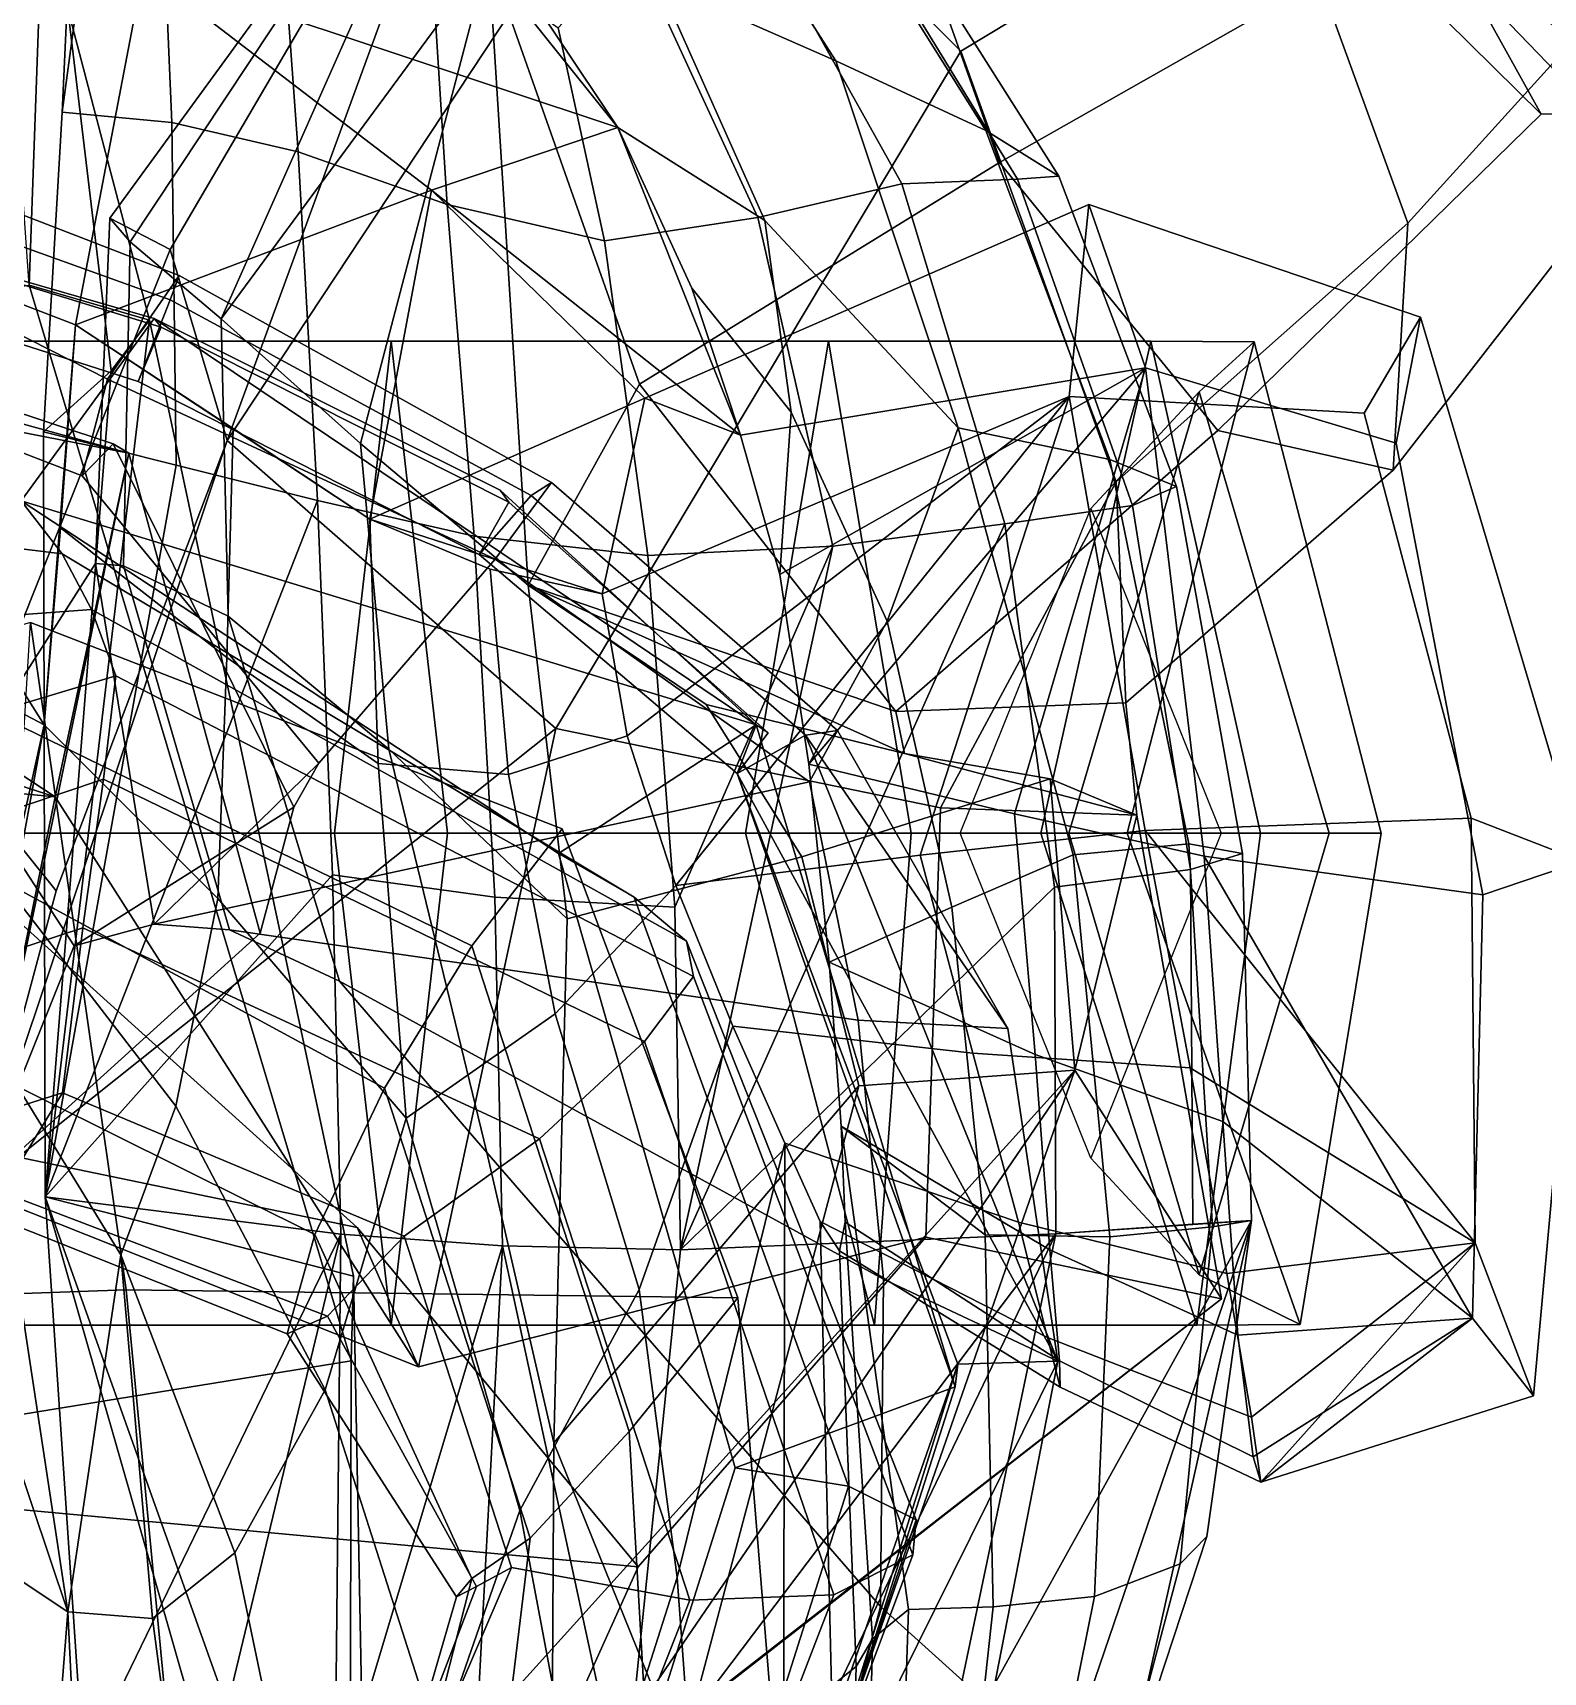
# Model space of a CAD drawing. Extents: x -1.03 to 1.52, y -1.67 to 1.31.
# Drawn here: x 0.335 to 1.009, y -0.106 to 0.626 of the extents above; entities that cross this region are included whole.
import ezdxf

# ---------------------------------------------------------------- set-up
doc = ezdxf.new("R2010")
doc.units = 0
doc.layers.add('EarMuffs', color=7, linetype='CONTINUOUS')
doc.layers.add('RalphMesh', color=7, linetype='CONTINUOUS')

msp = doc.modelspace()

# ---------------------------------------------------------------- linework, layer by layer
at = {"layer": 'EarMuffs'}
for points in [[(0.2574, 0.26877, 5.42274), (0.46997, 0.26877, 5.32951), (0.49517, 0.48835, 5.38043), (0.27067, 0.48835, 5.47841)], [(0.27067, 0.48835, 5.47841), (0.49517, 0.48835, 5.38043), (0.52037, 0.26877, 5.43134), (0.28394, 0.26877, 5.53408)], [(0.69033, 0.48835, 5.23093), (0.49517, 0.48835, 5.38043), (0.46997, 0.26877, 5.32951), (0.6534, 0.26877, 5.18987)], [(0.49517, 0.48835, 5.38043), (0.69033, 0.48835, 5.23093), (0.72725, 0.26877, 5.27199), (0.52037, 0.26877, 5.43134)], [(0.69033, 0.48835, 5.23093), (0.6534, 0.26877, 5.18987), (0.7852, 0.26877, 5.01418), (0.83417, 0.48835, 5.03326)], [(0.69033, 0.48835, 5.23093), (0.83417, 0.48835, 5.03326), (0.88314, 0.26877, 5.05233), (0.72725, 0.26877, 5.27199)], [(0.82368, 0.26877, 4.79758), (0.88033, 0.48803, 4.79526), (0.83417, 0.48835, 5.03326), (0.7852, 0.26877, 5.01418)], [(0.82368, 0.26877, 4.79758), (0.79767, 0.26877, 4.56062), (0.85578, 0.46577, 4.55393), (0.88033, 0.48803, 4.79526)], [(0.88033, 0.48803, 4.79526), (0.93697, 0.26877, 4.79293), (0.88314, 0.26877, 5.05233), (0.83417, 0.48835, 5.03326)], [(0.88033, 0.48803, 4.79526), (0.85578, 0.46577, 4.55393), (0.91389, 0.26877, 4.54725), (0.93697, 0.26877, 4.79293)], [(0.85578, 0.46577, 4.55393), (0.79767, 0.26877, 4.56062), (0.74919, 0.26877, 4.32034), (0.8074, 0.41371, 4.31338)], [(0.85578, 0.46577, 4.55393), (0.8074, 0.41371, 4.31338), (0.8656, 0.26877, 4.30641), (0.91389, 0.26877, 4.54725)], [(0.27067, 0.04919, 5.47841), (0.49517, 0.04919, 5.38043), (0.46997, 0.26877, 5.32951), (0.2574, 0.26877, 5.42274)], [(0.49517, 0.04919, 5.38043), (0.27067, 0.04919, 5.47841), (0.28394, 0.26877, 5.53408), (0.52037, 0.26877, 5.43134)], [(0.71086, 0.04919, 5.23093), (0.6534, 0.26877, 5.18987), (0.46997, 0.26877, 5.32951), (0.49517, 0.04919, 5.38043)], [(0.71086, 0.04919, 5.23093), (0.49517, 0.04919, 5.38043), (0.52037, 0.26877, 5.43134), (0.72725, 0.26877, 5.27199)], [(0.71086, 0.04919, 5.23093), (0.85471, 0.04919, 5.03326), (0.7852, 0.26877, 5.01418), (0.6534, 0.26877, 5.18987)], [(0.85471, 0.04919, 5.03326), (0.71086, 0.04919, 5.23093), (0.72725, 0.26877, 5.27199), (0.88314, 0.26877, 5.05233)], [(0.8074, 0.12384, 4.31338), (0.74919, 0.26877, 4.32034), (0.79767, 0.26877, 4.56062), (0.85578, 0.07177, 4.55393)], [(0.90086, 0.04952, 4.79526), (0.82368, 0.26877, 4.79758), (0.7852, 0.26877, 5.01418), (0.85471, 0.04919, 5.03326)], [(0.90086, 0.04952, 4.79526), (0.85578, 0.07177, 4.55393), (0.79767, 0.26877, 4.56062), (0.82368, 0.26877, 4.79758)], [(0.8074, 0.12384, 4.31338), (0.85578, 0.07177, 4.55393), (0.91389, 0.26877, 4.54725), (0.8656, 0.26877, 4.30641)], [(0.90086, 0.04952, 4.79526), (0.85471, 0.04919, 5.03326), (0.88314, 0.26877, 5.05233), (0.93697, 0.26877, 4.79293)], [(0.85578, 0.07177, 4.55393), (0.90086, 0.04952, 4.79526), (0.93697, 0.26877, 4.79293), (0.91389, 0.26877, 4.54725)]]:
    msp.add_3dface(points, dxfattribs=at)
at = {"layer": 'RalphMesh'}
for points in [[(0.94987, 0.86151, 3.11593), (1.08364, 0.6566, 3.11677), (1.07824, 0.59135, 3.01759), (1.02415, 0.78753, 3.17818)], [(1.00842, 0.58962, 2.95259), (0.90494, 0.77613, 2.94079), (0.91043, 0.84059, 3.03836), (0.93413, 0.66311, 2.88979)], [(0.62116, 0.74536, 3.39732), (0.79424, 0.82149, 3.26545), (0.89014, 0.70261, 3.36212), (0.74949, 0.61775, 3.50744)], [(0.31274, 0.81116, 5.02078), (0.33954, 0.67968, 5.11298), (0.33369, 0.51334, 5.24095)], [(0.36961, 0.54319, 3.23505), (0.37877, 0.53268, 3.1359), (0.54766, 0.78739, 3.17826)], [(0.39659, 0.5292, 3.34146), (0.36961, 0.54319, 3.23505), (0.54766, 0.78739, 3.17826)], [(0.37877, 0.53268, 3.1359), (0.41929, 0.49835, 3.05159), (0.54766, 0.78739, 3.17826)], [(0.42198, 0.44402, 3.44011), (0.39659, 0.5292, 3.34146), (0.54766, 0.78739, 3.17826)], [(0.41929, 0.49835, 3.05159), (0.53862, 0.66031, 2.98801), (0.54766, 0.78739, 3.17826)], [(0.62116, 0.74536, 3.39732), (0.42198, 0.44402, 3.44011), (0.54766, 0.78739, 3.17826)], [(1.07038, 0.67501, 3.15074), (0.9489, 0.54105, 3.31196), (0.89014, 0.70261, 3.36212), (1.02415, 0.78753, 3.17818)], [(0.88808, 0.77572, 2.91746), (0.7094, 0.72895, 2.93801), (0.76674, 0.56801, 2.88585), (0.93413, 0.66311, 2.88979)], [(0.94813, 0.67783, 2.88936), (0.90494, 0.77613, 2.94079), (1.00842, 0.58962, 2.95259), (1.06661, 0.59029, 3.06008)], [(0.34845, 0.59052, 5.17241), (0.35067, 0.63863, 5.139), (0.34812, 0.75418, 5.0742), (0.36241, 0.69405, 5.12281)], [(0.61464, 0.64821, 4.48874), (0.6937, 0.61335, 4.61598), (0.61765, 0.73173, 4.65008), (0.53844, 0.75021, 4.51123)], [(0.4684, 0.74357, 4.35689), (0.38468, 0.65419, 4.0425), (0.59639, 0.58365, 4.34323)], [(0.56868, 0.31551, 3.53962), (0.42198, 0.44402, 3.44011), (0.62116, 0.74536, 3.39732), (0.74949, 0.61775, 3.50744)], [(0.54284, 0.66401, 4.35141), (0.4684, 0.74357, 4.35689), (0.59639, 0.58365, 4.34323)], [(0.38468, 0.65419, 4.0425), (0.20793, 0.73428, 4.02441), (0.18744, 0.55974, 3.77781), (0.35431, 0.49561, 3.78693)], [(0.61765, 0.73173, 4.65008), (0.6937, 0.61335, 4.61598), (0.76063, 0.58237, 4.73561), (0.69132, 0.69285, 4.76382)], [(0.76674, 0.56801, 2.88585), (0.7094, 0.72895, 2.93801), (0.53862, 0.66031, 2.98801), (0.60605, 0.46912, 2.92213)], [(0.94813, 0.67783, 2.88936), (1.01955, 0.60376, 2.92628), (1.08609, 0.62465, 2.88275), (1.05575, 0.72366, 2.83478)], [(0.39192, 0.71156, 5.11457), (0.39727, 0.58589, 5.18746), (0.34845, 0.59052, 5.17241), (0.36241, 0.69405, 5.12281)], [(0.4442, 0.70413, 5.11472), (0.45374, 0.57288, 5.20013), (0.39727, 0.58589, 5.18746), (0.39192, 0.71156, 5.11457)], [(0.52024, 0.54934, 5.2062), (0.45374, 0.57288, 5.20013), (0.4442, 0.70413, 5.11472), (0.51266, 0.66919, 5.12847)], [(0.89014, 0.70261, 3.36212), (0.9489, 0.54105, 3.31196), (0.81876, 0.42551, 3.44447), (0.74949, 0.61775, 3.50744)], [(0.65094, 0.68778, 4.99216), (0.72308, 0.55859, 5.0468), (0.6588, 0.54349, 5.13228), (0.60326, 0.66413, 5.07974)], [(0.77479, 0.56054, 4.94835), (0.72308, 0.55859, 5.0468), (0.65094, 0.68778, 4.99216), (0.70296, 0.67783, 4.90426)], [(0.69132, 0.69285, 4.76382), (0.76063, 0.58237, 4.73561), (0.79317, 0.562, 4.84477), (0.73685, 0.65105, 4.83883)], [(0.33954, 0.67968, 5.11298), (0.3874, 0.49768, 5.19366), (0.33369, 0.51334, 5.24095)], [(0.37029, 0.47502, 5.19754), (0.3874, 0.49768, 5.19366), (0.33954, 0.67968, 5.11298), (0.35067, 0.63863, 5.139)], [(0.79317, 0.562, 4.84477), (0.77479, 0.56054, 4.94835), (0.70296, 0.67783, 4.90426), (0.73685, 0.65105, 4.83883)], [(0.94235, 0.43074, 3.15981), (0.9489, 0.54105, 3.31196), (1.07038, 0.67501, 3.15074), (1.06661, 0.59029, 3.06008)], [(1.07038, 0.67501, 3.15074), (1.01955, 0.60376, 2.92628), (0.94813, 0.67783, 2.88936), (1.06661, 0.59029, 3.06008)], [(0.59043, 0.53313, 5.18906), (0.52024, 0.54934, 5.2062), (0.51266, 0.66919, 5.12847), (0.56981, 0.62814, 5.13889)], [(0.41929, 0.49835, 3.05159), (0.48154, 0.44262, 2.99169), (0.53862, 0.66031, 2.98801)], [(0.48154, 0.44262, 2.99169), (0.55632, 0.37938, 2.97382), (0.53862, 0.66031, 2.98801)], [(0.53862, 0.66031, 2.98801), (0.55632, 0.37938, 2.97382), (0.60605, 0.46912, 2.92213)], [(0.59639, 0.58365, 4.34323), (0.662, 0.54213, 4.46238), (0.61464, 0.64821, 4.48874), (0.54284, 0.66401, 4.35141)], [(0.60326, 0.66413, 5.07974), (0.6588, 0.54349, 5.13228), (0.59043, 0.53313, 5.18906), (0.56981, 0.62814, 5.13889)], [(0.76674, 0.56801, 2.88585), (0.86407, 0.44852, 2.98452), (1.00842, 0.58962, 2.95259), (0.93413, 0.66311, 2.88979)], [(0.35431, 0.49561, 3.78693), (0.51315, 0.55566, 4.06377), (0.38468, 0.65419, 4.0425)], [(0.59639, 0.58365, 4.34323), (0.38468, 0.65419, 4.0425), (0.51315, 0.55566, 4.06377)], [(0.662, 0.54213, 4.46238), (0.74826, 0.44966, 4.58188), (0.6937, 0.61335, 4.61598), (0.61464, 0.64821, 4.48874)], [(0.33998, 0.44781, 5.20928), (0.37029, 0.47502, 5.19754), (0.35067, 0.63863, 5.139), (0.34845, 0.59052, 5.17241)], [(0.81876, 0.42551, 3.44447), (0.74034, 0.28009, 3.47654), (0.56868, 0.31551, 3.53962), (0.74949, 0.61775, 3.50744)], [(0.6937, 0.61335, 4.61598), (0.74826, 0.44966, 4.58188), (0.81587, 0.43553, 4.72817), (0.76063, 0.58237, 4.73561)], [(0.2083, 0.59195, 2.6458), (0.40059, 0.51758, 2.64635), (0.36854, 0.47133, 2.76501), (0.19619, 0.55897, 2.75463)], [(0.3966, 0.50678, 2.53902), (0.40059, 0.51758, 2.64635), (0.2083, 0.59195, 2.6458), (0.20628, 0.5752, 2.53894)], [(0.39727, 0.58589, 5.18746), (0.39925, 0.43301, 5.23625), (0.33998, 0.44781, 5.20928), (0.34845, 0.59052, 5.17241)], [(0.45374, 0.57288, 5.20013), (0.46231, 0.41729, 5.25566), (0.39925, 0.43301, 5.23625), (0.39727, 0.58589, 5.18746)], [(1.00842, 0.58962, 2.95259), (0.86407, 0.44852, 2.98452), (0.94235, 0.43074, 3.15981), (1.06661, 0.59029, 3.06008)], [(0.59639, 0.58365, 4.34323), (0.51315, 0.55566, 4.06377), (0.65105, 0.44633, 4.30628)], [(0.6294, 0.51203, 4.32722), (0.59639, 0.58365, 4.34323), (0.65105, 0.44633, 4.30628)], [(0.67367, 0.45666, 4.41838), (0.662, 0.54213, 4.46238), (0.59639, 0.58365, 4.34323), (0.6294, 0.51203, 4.32722)], [(0.76063, 0.58237, 4.73561), (0.81587, 0.43553, 4.72817), (0.84566, 0.42353, 4.85327), (0.79317, 0.562, 4.84477)], [(0.38236, 0.47034, 2.43295), (0.3966, 0.50678, 2.53902), (0.20628, 0.5752, 2.53894), (0.19933, 0.5288, 2.43366)], [(0.53228, 0.40138, 5.25906), (0.46231, 0.41729, 5.25566), (0.45374, 0.57288, 5.20013), (0.52024, 0.54934, 5.2062)], [(0.72042, 0.32308, 3.04162), (0.86407, 0.44852, 2.98452), (0.76674, 0.56801, 2.88585), (0.60605, 0.46912, 2.92213)], [(0.34028, 0.31714, 3.63477), (0.18744, 0.55974, 3.77781), (0.17494, 0.40428, 3.62974)], [(0.19619, 0.55897, 2.75463), (0.36854, 0.47133, 2.76501), (0.3573, 0.42819, 2.86679), (0.18049, 0.49644, 2.86521)], [(0.35431, 0.49561, 3.78693), (0.18744, 0.55974, 3.77781), (0.34028, 0.31714, 3.63477)], [(0.72308, 0.55859, 5.0468), (0.76906, 0.40685, 5.08229), (0.69225, 0.39678, 5.17308), (0.6588, 0.54349, 5.13228)], [(0.82611, 0.41506, 4.97289), (0.76906, 0.40685, 5.08229), (0.72308, 0.55859, 5.0468), (0.77479, 0.56054, 4.94835)], [(0.84566, 0.42353, 4.85327), (0.82611, 0.41506, 4.97289), (0.77479, 0.56054, 4.94835), (0.79317, 0.562, 4.84477)], [(0.20486, 0.55208, 2.33366), (0.39251, 0.49464, 2.33039), (0.38236, 0.47034, 2.43295), (0.19933, 0.5288, 2.43366)], [(0.20317, 0.55202, 2.22934), (0.3895, 0.49839, 2.2245), (0.39251, 0.49464, 2.33039), (0.20486, 0.55208, 2.33366)], [(0.3895, 0.49839, 2.2245), (0.20317, 0.55202, 2.22934), (0.33011, 0.41703, 1.9987)], [(0.48565, 0.40897, 3.81376), (0.51315, 0.55566, 4.06377), (0.35431, 0.49561, 3.78693)], [(0.48565, 0.40897, 3.81376), (0.60836, 0.46284, 4.08573), (0.51315, 0.55566, 4.06377)], [(0.65105, 0.44633, 4.30628), (0.51315, 0.55566, 4.06377), (0.60836, 0.46284, 4.08573)], [(0.60969, 0.39262, 5.23447), (0.53228, 0.40138, 5.25906), (0.52024, 0.54934, 5.2062), (0.59043, 0.53313, 5.18906)], [(0.79777, 0.46366, 3.8186), (0.80655, 0.54925, 4.08365), (0.60836, 0.46284, 4.08573), (0.58937, 0.37559, 3.86438)], [(0.60836, 0.46284, 4.08573), (0.80655, 0.54925, 4.08365), (0.8318, 0.47643, 4.34713), (0.65105, 0.44633, 4.30628)], [(0.95455, 0.49906, 4.08091), (0.80655, 0.54925, 4.08365), (0.79777, 0.46366, 3.8186), (0.92938, 0.45624, 3.85258)], [(0.8318, 0.47643, 4.34713), (0.80655, 0.54925, 4.08365), (0.95455, 0.49906, 4.08091), (0.94369, 0.44276, 4.30888)], [(0.36961, 0.54319, 3.23505), (0.39659, 0.5292, 3.34146), (0.30351, 0.29557, 3.3034), (0.36319, 0.38918, 3.18505)], [(0.37578, 0.3881, 3.10647), (0.37877, 0.53268, 3.1359), (0.36961, 0.54319, 3.23505), (0.36319, 0.38918, 3.18505)], [(0.6588, 0.54349, 5.13228), (0.69225, 0.39678, 5.17308), (0.60969, 0.39262, 5.23447), (0.59043, 0.53313, 5.18906)], [(0.71657, 0.36336, 4.47471), (0.74826, 0.44966, 4.58188), (0.662, 0.54213, 4.46238), (0.67367, 0.45666, 4.41838)], [(0.81876, 0.42551, 3.44447), (0.9489, 0.54105, 3.31196), (0.94235, 0.43074, 3.15981), (0.82311, 0.32692, 3.26156)], [(0.39659, 0.5292, 3.34146), (0.42198, 0.44402, 3.44011), (0.34565, 0.243, 3.40654), (0.30351, 0.29557, 3.3034)], [(0.42241, 0.36559, 3.03573), (0.41929, 0.49835, 3.05159), (0.37877, 0.53268, 3.1359), (0.37578, 0.3881, 3.10647)], [(0.24477, -0.00447, 5.49173), (0.12345, 0.48027, 5.37204), (0.33369, 0.51334, 5.24095), (0.47734, 0.03334, 5.35797)], [(0.33369, 0.51334, 5.24095), (0.3874, 0.49768, 5.19366), (0.47846, 0.07112, 5.27339), (0.47734, 0.03334, 5.35797)], [(0.36854, 0.47133, 2.76501), (0.40059, 0.51758, 2.64635), (0.56669, 0.42528, 2.64659), (0.54156, 0.39105, 2.76213)], [(0.56669, 0.42528, 2.64659), (0.40059, 0.51758, 2.64635), (0.3966, 0.50678, 2.53902), (0.55776, 0.41949, 2.53864)], [(0, 0.51206, 3.09987), (0.34531, 0.28497, 3.3143), (-0.00196, 0.39639, 3.28905)], [(0.37811, 0.43828, 3.10905), (0.34531, 0.28497, 3.3143), (0, 0.51206, 3.09987)], [(0.19153, 0.4896, 3.10256), (0.37811, 0.43828, 3.10905), (0, 0.51206, 3.09987)], [(0.55776, 0.41949, 2.53864), (0.3966, 0.50678, 2.53902), (0.38236, 0.47034, 2.43295), (0.53448, 0.39309, 2.43168)], [(0.66862, 0.38423, 4.36801), (0.67367, 0.45666, 4.41838), (0.6294, 0.51203, 4.32722), (0.65105, 0.44633, 4.30628)], [(0.3573, 0.42819, 2.86679), (0.37108, 0.44244, 2.99075), (0.18793, 0.50318, 2.98662), (0.18049, 0.49644, 2.86521)], [(0.37108, 0.44244, 2.99075), (0.37811, 0.43828, 3.10905), (0.19153, 0.4896, 3.10256), (0.18793, 0.50318, 2.98662)], [(0.3895, 0.49839, 2.2245), (0.33011, 0.41703, 1.9987), (0.65804, 0.31719, 2.21423)], [(0.3874, 0.49768, 5.19366), (0.37029, 0.47502, 5.19754), (0.34075, 0.10648, 5.23248)], [(0.47846, 0.07112, 5.27339), (0.3874, 0.49768, 5.19366), (0.34075, 0.10648, 5.23248)], [(0.39251, 0.49464, 2.33039), (0.3895, 0.49839, 2.2245), (0.54385, 0.42186, 2.21919), (0.54774, 0.41645, 2.32664)], [(0.54385, 0.42186, 2.21919), (0.3895, 0.49839, 2.2245), (0.65804, 0.31719, 2.21423)], [(0.48154, 0.44262, 2.99169), (0.41929, 0.49835, 3.05159), (0.42241, 0.36559, 3.03573), (0.49417, 0.30634, 2.97192)], [(0.97716, 0.27543, 3.79325), (1.02668, 0.25632, 4.07737), (0.95455, 0.49906, 4.08091), (0.92938, 0.45624, 3.85258)], [(0.95455, 0.49906, 4.08091), (1.02668, 0.25632, 4.07737), (0.98248, 0.24128, 4.36322), (0.94369, 0.44276, 4.30888)], [(0.34768, 0.40508, 3.6974), (0.35431, 0.49561, 3.78693), (0.34028, 0.31714, 3.63477)], [(0.34768, 0.40508, 3.6974), (0.42194, 0.34717, 3.70817), (0.42466, 0.44933, 3.79831), (0.35431, 0.49561, 3.78693)], [(0.42466, 0.44933, 3.79831), (0.48565, 0.40897, 3.81376), (0.35431, 0.49561, 3.78693)], [(0.38236, 0.47034, 2.43295), (0.39251, 0.49464, 2.33039), (0.54774, 0.41645, 2.32664), (0.53448, 0.39309, 2.43168)], [(0.66862, 0.38423, 4.36801), (0.65105, 0.44633, 4.30628), (0.8318, 0.47643, 4.34713)], [(0.68166, 0.29958, 4.38822), (0.66862, 0.38423, 4.36801), (0.8318, 0.47643, 4.34713)], [(0.77342, 0.27747, 4.42642), (0.68166, 0.29958, 4.38822), (0.8318, 0.47643, 4.34713)], [(0.85803, 0.25854, 4.44647), (0.77342, 0.27747, 4.42642), (0.8318, 0.47643, 4.34713)], [(0.98248, 0.24128, 4.36322), (0.85803, 0.25854, 4.44647), (0.8318, 0.47643, 4.34713), (0.94369, 0.44276, 4.30888)], [(0.37029, 0.47502, 5.19754), (0.33998, 0.44781, 5.20928), (0.34075, 0.10648, 5.23248)], [(0.3573, 0.42819, 2.86679), (0.36854, 0.47133, 2.76501), (0.54156, 0.39105, 2.76213), (0.46297, 0.30003, 2.90458)], [(0.55632, 0.37938, 2.97382), (0.72042, 0.32308, 3.04162), (0.60605, 0.46912, 2.92213)], [(0.00395, 0.43572, 1.87742), (0.34831, 0.3934, 1.87153), (0.33011, 0.41703, 1.9987), (0.001, 0.46133, 2.00412)], [(0.58937, 0.37559, 3.86438), (0.60836, 0.46284, 4.08573), (0.48565, 0.40897, 3.81376)], [(0.58937, 0.37559, 3.86438), (0.60056, 0.31226, 3.80218), (0.79777, 0.46366, 3.8186)], [(0.60056, 0.31226, 3.80218), (0.62231, 0.2455, 3.78153), (0.79777, 0.46366, 3.8186)], [(0.62231, 0.2455, 3.78153), (0.73131, 0.25902, 3.73841), (0.79777, 0.46366, 3.8186)], [(0.73131, 0.25902, 3.73841), (0.83178, 0.26991, 3.71496), (0.79777, 0.46366, 3.8186)], [(0.79777, 0.46366, 3.8186), (0.83178, 0.26991, 3.71496), (0.97716, 0.27543, 3.79325), (0.92938, 0.45624, 3.85258)], [(0.68166, 0.29958, 4.38822), (0.71657, 0.36336, 4.47471), (0.67367, 0.45666, 4.41838), (0.66862, 0.38423, 4.36801)], [(0.33998, 0.44781, 5.20928), (0.39925, 0.43301, 5.23625), (0.34075, 0.10648, 5.23248)], [(0.42194, 0.34717, 3.70817), (0.48944, 0.29994, 3.72844), (0.48565, 0.40897, 3.81376), (0.42466, 0.44933, 3.79831)], [(0.79962, 0.25914, 4.61025), (0.74826, 0.44966, 4.58188), (0.71657, 0.36336, 4.47471), (0.74543, 0.23571, 4.48835)], [(0.94235, 0.43074, 3.15981), (0.86407, 0.44852, 2.98452), (0.72042, 0.32308, 3.04162), (0.82311, 0.32692, 3.26156)], [(0.81587, 0.43553, 4.72817), (0.74826, 0.44966, 4.58188), (0.79962, 0.25914, 4.61025), (0.85122, 0.26404, 4.73741)], [(0.42198, 0.44402, 3.44011), (0.56868, 0.31551, 3.53962), (0.30965, 0.10913, 3.3732)], [(0.34565, 0.243, 3.40654), (0.42198, 0.44402, 3.44011), (0.30965, 0.10913, 3.3732)], [(0.45179, 0.28045, 3.05774), (0.37108, 0.44244, 2.99075), (0.3573, 0.42819, 2.86679), (0.46297, 0.30003, 2.90458)], [(0.43679, 0.22412, 3.20417), (0.37811, 0.43828, 3.10905), (0.37108, 0.44244, 2.99075), (0.45179, 0.28045, 3.05774)], [(0.55632, 0.37938, 2.97382), (0.48154, 0.44262, 2.99169), (0.49417, 0.30634, 2.97192), (0.57372, 0.23053, 2.94623)], [(0.36145, 0.36852, 1.70131), (0.34831, 0.3934, 1.87153), (0.00395, 0.43572, 1.87742), (0.00138, 0.34194, 1.68609)], [(0.37811, 0.43828, 3.10905), (0.43679, 0.22412, 3.20417), (0.30965, 0.10913, 3.3732)], [(0.34531, 0.28497, 3.3143), (0.37811, 0.43828, 3.10905), (0.30965, 0.10913, 3.3732)], [(0.39925, 0.43301, 5.23625), (0.46231, 0.41729, 5.25566), (0.34075, 0.10648, 5.23248)], [(0.84566, 0.42353, 4.85327), (0.81587, 0.43553, 4.72817), (0.85122, 0.26404, 4.73741), (0.8751, 0.25973, 4.8644)], [(0.54156, 0.39105, 2.76213), (0.56669, 0.42528, 2.64659), (0.69442, 0.31456, 2.64576), (0.68189, 0.29176, 2.75515)], [(0.69442, 0.31456, 2.64576), (0.56669, 0.42528, 2.64659), (0.55776, 0.41949, 2.53864), (0.68007, 0.31245, 2.53762)], [(0.828, 0.27682, 3.27173), (0.74034, 0.28009, 3.47654), (0.81876, 0.42551, 3.44447), (0.82311, 0.32692, 3.26156)], [(0.33011, 0.41703, 1.9987), (0.34831, 0.3934, 1.87153), (0.60359, 0.24025, 1.86051), (0.56982, 0.25969, 1.98702)], [(0.65804, 0.31719, 2.21423), (0.33011, 0.41703, 1.9987), (0.56982, 0.25969, 1.98702)], [(0.46231, 0.41729, 5.25566), (0.46901, 0.25016, 5.28406), (0.34075, 0.10648, 5.23248)], [(0.46901, 0.25016, 5.28406), (0.46231, 0.41729, 5.25566), (0.53228, 0.40138, 5.25906), (0.54144, 0.24029, 5.28662)], [(0.68007, 0.31245, 2.53762), (0.55776, 0.41949, 2.53864), (0.53448, 0.39309, 2.43168), (0.64967, 0.2954, 2.43018)], [(0.54774, 0.41645, 2.32664), (0.54385, 0.42186, 2.21919), (0.65804, 0.31719, 2.21423), (0.66349, 0.31361, 2.32294)], [(0.85194, 0.25261, 4.98862), (0.82611, 0.41506, 4.97289), (0.84566, 0.42353, 4.85327), (0.8751, 0.25973, 4.8644)], [(0.53448, 0.39309, 2.43168), (0.54774, 0.41645, 2.32664), (0.66349, 0.31361, 2.32294), (0.64967, 0.2954, 2.43018)], [(0.79123, 0.24472, 5.10232), (0.76906, 0.40685, 5.08229), (0.82611, 0.41506, 4.97289), (0.85194, 0.25261, 4.98862)], [(0.34028, 0.31714, 3.63477), (0.17494, 0.40428, 3.62974), (0.31091, 0.18419, 3.5472)], [(0.34028, 0.31714, 3.63477), (0.4179, 0.23965, 3.64386), (0.42194, 0.34717, 3.70817), (0.34768, 0.40508, 3.6974)], [(0.53932, 0.38665, 3.83646), (0.58937, 0.37559, 3.86438), (0.48565, 0.40897, 3.81376)], [(0.48565, 0.40897, 3.81376), (0.48944, 0.29994, 3.72844), (0.54752, 0.29495, 3.76479), (0.53932, 0.38665, 3.83646)], [(0.76906, 0.40685, 5.08229), (0.79123, 0.24472, 5.10232), (0.62429, 0.08289, 5.26571)], [(0.69225, 0.39678, 5.17308), (0.76906, 0.40685, 5.08229), (0.62429, 0.08289, 5.26571)], [(0.34531, 0.28497, 3.3143), (0.25819, 0.29322, 3.39232), (0, 0.32331, 3.38653), (-0.00196, 0.39639, 3.28905)], [(0.54144, 0.24029, 5.28662), (0.53228, 0.40138, 5.25906), (0.60969, 0.39262, 5.23447), (0.62174, 0.23572, 5.25956)], [(0.62174, 0.23572, 5.25956), (0.60969, 0.39262, 5.23447), (0.69225, 0.39678, 5.17308)], [(0.62429, 0.08289, 5.26571), (0.62174, 0.23572, 5.25956), (0.69225, 0.39678, 5.17308)], [(0.36319, 0.38918, 3.18505), (0.30351, 0.29557, 3.3034), (0.35373, 0.21859, 3.21968), (0.38941, 0.22811, 3.03034)], [(0.60359, 0.24025, 1.86051), (0.34831, 0.3934, 1.87153), (0.36145, 0.36852, 1.70131), (0.627, 0.2206, 1.69154)], [(0.42309, 0.2256, 3.02458), (0.37578, 0.3881, 3.10647), (0.36319, 0.38918, 3.18505), (0.38941, 0.22811, 3.03034)], [(0.47215, 0.20274, 2.98121), (0.42241, 0.36559, 3.03573), (0.37578, 0.3881, 3.10647), (0.42309, 0.2256, 3.02458)], [(0.46297, 0.30003, 2.90458), (0.54156, 0.39105, 2.76213), (0.68189, 0.29176, 2.75515), (0.38941, 0.22811, 3.03034)], [(0.53932, 0.38665, 3.83646), (0.54752, 0.29495, 3.76479), (0.60056, 0.31226, 3.80218), (0.58937, 0.37559, 3.86438)], [(0.67856, 0.25816, 2.96156), (0.63582, 0.32618, 3.00918), (0.55632, 0.37938, 2.97382), (0.57372, 0.23053, 2.94623)], [(0.72425, 0.30436, 3.07809), (0.72042, 0.32308, 3.04162), (0.55632, 0.37938, 2.97382)], [(0.63582, 0.32618, 3.00918), (0.72425, 0.30436, 3.07809), (0.55632, 0.37938, 2.97382)], [(0.10527, 0.259, 1.47699), (0.37237, 0.33905, 1.47514), (0.36145, 0.36852, 1.70131), (0.00138, 0.34194, 1.68609)], [(0.36145, 0.36852, 1.70131), (0.37237, 0.33905, 1.47514), (0.63015, 0.20481, 1.47217), (0.627, 0.2206, 1.69154)], [(0.10808, 0.0555, 0.3967), (0.37699, 0.06497, 0.39566), (0.3343, 0.36281, 0.39356), (0.12169, 0.30008, 0.39332)], [(0.53115, 0.21847, 0.62384), (0.33149, 0.31578, 0.63281), (0.3343, 0.36281, 0.39356), (0.57158, 0.27071, 0.3967)], [(0.3343, 0.36281, 0.39356), (0.37699, 0.06497, 0.39566), (0.64985, 0.06145, 0.39521), (0.57158, 0.27071, 0.3967)], [(0.49417, 0.30634, 2.97192), (0.42241, 0.36559, 3.03573), (0.47215, 0.20274, 2.98121), (0.53787, 0.12632, 2.91593)], [(0.74543, 0.23571, 4.48835), (0.71657, 0.36336, 4.47471), (0.68166, 0.29958, 4.38822), (0.69063, 0.21125, 4.36699)], [(0.4179, 0.23965, 3.64386), (0.5019, 0.1416, 3.66146), (0.48944, 0.29994, 3.72844), (0.42194, 0.34717, 3.70817)], [(0.36676, 0.29294, 1.26488), (0.37237, 0.33905, 1.47514), (0.10527, 0.259, 1.47699), (0.11578, 0.20852, 1.28211)], [(0.63015, 0.20481, 1.47217), (0.37237, 0.33905, 1.47514), (0.36676, 0.29294, 1.26488), (0.60828, 0.1758, 1.26324)], [(0.78931, 0.29308, 3.01351), (0.72425, 0.30436, 3.07809), (0.63582, 0.32618, 3.00918), (0.67856, 0.25816, 2.96156)], [(0.72042, 0.32308, 3.04162), (0.72425, 0.30436, 3.07809), (0.828, 0.27682, 3.27173), (0.82311, 0.32692, 3.26156)], [(0.30965, 0.10913, 3.3732), (0.56868, 0.31551, 3.53962), (0.50738, 0.0306, 3.47441)], [(0.32644, 0.24127, 3.58542), (0.34028, 0.31714, 3.63477), (0.31091, 0.18419, 3.5472)], [(0.32329, 0.24683, 0.79668), (0.33149, 0.31578, 0.63281), (0.53115, 0.21847, 0.62384), (0.49229, 0.15502, 0.78651)], [(0.39905, 0.14704, 3.59014), (0.4179, 0.23965, 3.64386), (0.34028, 0.31714, 3.63477), (0.32644, 0.24127, 3.58542)], [(0.56868, 0.31551, 3.53962), (0.74034, 0.28009, 3.47654), (0.73376, 0.08853, 3.38679), (0.50738, 0.0306, 3.47441)], [(0.64866, -0.01445, 1.98259), (0.74692, 0.02175, 2.20817), (0.65804, 0.31719, 2.21423), (0.56982, 0.25969, 1.98702)], [(0.65804, 0.31719, 2.21423), (0.74692, 0.02175, 2.20817), (0.64967, 0.2954, 2.43018)], [(0.66349, 0.31361, 2.32294), (0.65804, 0.31719, 2.21423), (0.64967, 0.2954, 2.43018)], [(0.69442, 0.31456, 2.64576), (0.68007, 0.31245, 2.53762), (0.77035, 0.1816, 2.64405)], [(0.69442, 0.31456, 2.64576), (0.77035, 0.1816, 2.64405), (0.70364, 0.1854, 2.78247), (0.68189, 0.29176, 2.75515)], [(0.54752, 0.29495, 3.76479), (0.56846, 0.18811, 3.72391), (0.62231, 0.2455, 3.78153), (0.60056, 0.31226, 3.80218)], [(0.68007, 0.31245, 2.53762), (0.64967, 0.2954, 2.43018), (0.7928, 0.03326, 2.64205)], [(0.77035, 0.1816, 2.64405), (0.68007, 0.31245, 2.53762), (0.7928, 0.03326, 2.64205)], [(0.35373, 0.21859, 3.21968), (0.45179, 0.28045, 3.05774), (0.46297, 0.30003, 2.90458), (0.38941, 0.22811, 3.03034)], [(0.48944, 0.29994, 3.72844), (0.5019, 0.1416, 3.66146), (0.56846, 0.18811, 3.72391), (0.54752, 0.29495, 3.76479)], [(0.57372, 0.23053, 2.94623), (0.49417, 0.30634, 2.97192), (0.53787, 0.12632, 2.91593), (0.56776, -0.00324, 2.85665)], [(0.72425, 0.30436, 3.07809), (0.78931, 0.29308, 3.01351), (0.828, 0.27682, 3.27173)], [(0.14294, 0.15605, 1.17719), (0.35763, 0.22657, 1.15607), (0.36676, 0.29294, 1.26488), (0.11578, 0.20852, 1.28211)], [(0.14323, 0.24072, 3.42918), (0.25819, 0.29322, 3.39232), (0.48008, 0.0929, 3.40842), (0.24555, 0.1415, 3.42918)], [(0.48008, 0.0929, 3.40842), (0.25819, 0.29322, 3.39232), (0.34531, 0.28497, 3.3143), (0.50738, 0.0306, 3.47441)], [(0.30351, 0.29557, 3.3034), (0.34565, 0.243, 3.40654), (0.30965, 0.10913, 3.3732), (0.35373, 0.21859, 3.21968)], [(0.36676, 0.29294, 1.26488), (0.35763, 0.22657, 1.15607), (0.56137, 0.13236, 1.16645), (0.60828, 0.1758, 1.26324)], [(0.7928, 0.03326, 2.64205), (0.64967, 0.2954, 2.43018), (0.74818, 0.03184, 2.42875)], [(0.64967, 0.2954, 2.43018), (0.74692, 0.02175, 2.20817), (0.74818, 0.03184, 2.42875)], [(0.80027, 0.1631, 2.95976), (0.78931, 0.29308, 3.01351), (0.67856, 0.25816, 2.96156), (0.70388, 0.15612, 2.88621)], [(0.68166, 0.29958, 4.38822), (0.77342, 0.27747, 4.42642), (0.78256, 0.17005, 4.40223), (0.69063, 0.21125, 4.36699)], [(0.78931, 0.29308, 3.01351), (0.80027, 0.1631, 2.95976), (0.828, 0.27682, 3.27173)], [(0.68189, 0.29176, 2.75515), (0.70364, 0.1854, 2.78247), (0.42309, 0.2256, 3.02458), (0.38941, 0.22811, 3.03034)], [(0.50738, 0.0306, 3.47441), (0.34531, 0.28497, 3.3143), (0.30965, 0.10913, 3.3732)], [(0.30965, 0.10913, 3.3732), (0.43679, 0.22412, 3.20417), (0.45179, 0.28045, 3.05774), (0.35373, 0.21859, 3.21968)], [(0.73376, 0.08853, 3.38679), (0.74034, 0.28009, 3.47654), (0.828, 0.27682, 3.27173), (0.86583, 0.06096, 3.17608)], [(0.64985, 0.06145, 0.39521), (0.60143, 0.00177, 0.60039), (0.53115, 0.21847, 0.62384), (0.57158, 0.27071, 0.3967)], [(0.77342, 0.27747, 4.42642), (0.85803, 0.25854, 4.44647), (0.8664, 0.14007, 4.42021), (0.78256, 0.17005, 4.40223)], [(0.828, 0.27682, 3.27173), (0.80027, 0.1631, 2.95976), (0.86583, 0.06096, 3.17608)], [(0.97716, 0.27543, 3.79325), (0.83178, 0.26991, 3.71496), (0.97905, 0.08598, 3.84775)], [(1.00509, 0.01765, 4.07556), (1.02668, 0.25632, 4.07737), (0.97716, 0.27543, 3.79325), (0.97905, 0.08598, 3.84775)], [(0.85176, 0.16415, 3.73897), (0.83178, 0.26991, 3.71496), (0.73131, 0.25902, 3.73841), (0.75483, 0.17057, 3.76077)], [(0.85122, 0.26404, 4.73741), (0.79962, 0.25914, 4.61025), (0.81593, 0.08863, 4.6209), (0.86171, 0.09317, 4.74936)], [(0.83178, 0.26991, 3.71496), (0.85176, 0.16415, 3.73897), (0.97905, 0.08598, 3.84775)], [(0.8751, 0.25973, 4.8644), (0.85122, 0.26404, 4.73741), (0.86171, 0.09317, 4.74936), (0.87921, 0.09592, 4.87459)], [(0.70388, 0.15612, 2.88621), (0.67856, 0.25816, 2.96156), (0.57372, 0.23053, 2.94623), (0.56776, -0.00324, 2.85665)], [(0.60359, 0.24025, 1.86051), (0.69927, -0.0226, 1.85617), (0.64866, -0.01445, 1.98259), (0.56982, 0.25969, 1.98702)], [(0.75483, 0.17057, 3.76077), (0.73131, 0.25902, 3.73841), (0.62231, 0.2455, 3.78153), (0.64765, 0.18262, 3.80072)], [(0.81593, 0.08863, 4.6209), (0.79962, 0.25914, 4.61025), (0.74543, 0.23571, 4.48835), (0.76025, 0.08962, 4.48341)], [(0.85296, 0.09435, 4.99742), (0.85194, 0.25261, 4.98862), (0.8751, 0.25973, 4.8644), (0.87921, 0.09592, 4.87459)], [(0.85803, 0.25854, 4.44647), (0.98248, 0.24128, 4.36322), (0.97785, 0.05234, 4.30538)], [(0.8664, 0.14007, 4.42021), (0.85803, 0.25854, 4.44647), (0.97785, 0.05234, 4.30538)], [(0.98248, 0.24128, 4.36322), (1.02668, 0.25632, 4.07737), (1.00509, 0.01765, 4.07556), (0.97785, 0.05234, 4.30538)], [(0.46901, 0.25016, 5.28406), (0.47275, 0.08992, 5.28881), (0.34075, 0.10648, 5.23248)], [(0.47275, 0.08992, 5.28881), (0.46901, 0.25016, 5.28406), (0.54144, 0.24029, 5.28662), (0.54486, 0.08461, 5.29215)], [(0.7918, 0.08997, 5.11012), (0.79123, 0.24472, 5.10232), (0.85194, 0.25261, 4.98862), (0.85296, 0.09435, 4.99742)], [(0.46121, 0.08966, 0.86577), (0.31119, 0.16418, 0.87225), (0.32329, 0.24683, 0.79668), (0.49229, 0.15502, 0.78651)], [(0.62231, 0.2455, 3.78153), (0.56846, 0.18811, 3.72391), (0.60589, 0.06519, 3.72479), (0.64765, 0.18262, 3.80072)], [(0.79123, 0.24472, 5.10232), (0.7918, 0.08997, 5.11012), (0.62429, 0.08289, 5.26571)], [(0.37458, 0.08071, 3.5473), (0.39905, 0.14704, 3.59014), (0.32644, 0.24127, 3.58542), (0.31091, 0.18419, 3.5472)], [(0.4658, 0.02045, 3.59444), (0.5019, 0.1416, 3.66146), (0.4179, 0.23965, 3.64386), (0.39905, 0.14704, 3.59014)], [(0.54486, 0.08461, 5.29215), (0.54144, 0.24029, 5.28662), (0.62174, 0.23572, 5.25956), (0.62429, 0.08289, 5.26571)], [(0.72954, -0.03764, 1.68583), (0.69927, -0.0226, 1.85617), (0.60359, 0.24025, 1.86051), (0.627, 0.2206, 1.69154)], [(0.76025, 0.08962, 4.48341), (0.74543, 0.23571, 4.48835), (0.69063, 0.21125, 4.36699), (0.69599, 0.13812, 4.30436)], [(0.34853, 0.15299, 1.13042), (0.35763, 0.22657, 1.15607), (0.14294, 0.15605, 1.17719), (0.18685, 0.10208, 1.14851)], [(0.56137, 0.13236, 1.16645), (0.35763, 0.22657, 1.15607), (0.34853, 0.15299, 1.13042), (0.50101, 0.08896, 1.13468)], [(0.70364, 0.1854, 2.78247), (0.7149, 0.06981, 2.78015), (0.47215, 0.20274, 2.98121), (0.42309, 0.2256, 3.02458)], [(0.63015, 0.20481, 1.47217), (0.72805, -0.05321, 1.46946), (0.72954, -0.03764, 1.68583), (0.627, 0.2206, 1.69154)], [(0.53115, 0.21847, 0.62384), (0.60143, 0.00177, 0.60039), (0.55726, -0.04584, 0.7616), (0.49229, 0.15502, 0.78651)], [(0.69063, 0.21125, 4.36699), (0.78256, 0.17005, 4.40223), (0.78916, 0.08293, 4.33114), (0.69599, 0.13812, 4.30436)], [(0.47215, 0.20274, 2.98121), (0.7149, 0.06981, 2.78015), (0.71366, -0.07633, 2.76095), (0.53787, 0.12632, 2.91593)], [(0.69274, -0.07102, 1.27925), (0.72805, -0.05321, 1.46946), (0.63015, 0.20481, 1.47217), (0.60828, 0.1758, 1.26324)], [(0.35087, -0.07865, 3.4783), (0.31091, 0.18419, 3.5472), (0.27841, 0.1369, 3.4839)], [(0.37458, 0.08071, 3.5473), (0.31091, 0.18419, 3.5472), (0.35087, -0.07865, 3.4783)], [(0.56846, 0.18811, 3.72391), (0.5019, 0.1416, 3.66146), (0.55257, -0.03348, 3.64775), (0.60589, 0.06519, 3.72479)], [(0.77035, 0.1816, 2.64405), (0.7928, 0.03326, 2.64205), (0.7149, 0.06981, 2.78015), (0.70364, 0.1854, 2.78247)], [(0.56137, 0.13236, 1.16645), (0.62851, -0.07348, 1.18851), (0.69274, -0.07102, 1.27925), (0.60828, 0.1758, 1.26324)], [(0.64765, 0.18262, 3.80072), (0.60589, 0.06519, 3.72479), (0.62289, -0.06335, 3.72614), (0.67084, 0.13041, 3.86206)], [(0.77525, 0.09524, 3.83035), (0.75483, 0.17057, 3.76077), (0.64765, 0.18262, 3.80072), (0.67084, 0.13041, 3.86206)], [(0.86814, 0.07238, 3.81336), (0.85176, 0.16415, 3.73897), (0.75483, 0.17057, 3.76077), (0.77525, 0.09524, 3.83035)], [(0.78256, 0.17005, 4.40223), (0.8664, 0.14007, 4.42021), (0.8731, 0.0448, 4.34393), (0.78916, 0.08293, 4.33114)], [(0.30589, 0.10231, 0.92519), (0.31119, 0.16418, 0.87225), (0.46121, 0.08966, 0.86577), (0.44872, 0.04546, 0.92667)], [(0.80027, 0.1631, 2.95976), (0.33623, -0.35067, 3.27598), (0.86583, 0.06096, 3.17608)], [(0.41214, -0.40474, 3.05227), (0.33623, -0.35067, 3.27598), (0.80027, 0.1631, 2.95976)], [(0.69015, -0.1539, 2.9783), (0.41214, -0.40474, 3.05227), (0.80027, 0.1631, 2.95976)], [(0.61059, -0.19492, 2.90269), (0.69015, -0.1539, 2.9783), (0.80027, 0.1631, 2.95976), (0.70388, 0.15612, 2.88621)], [(0.85176, 0.16415, 3.73897), (0.86814, 0.07238, 3.81336), (0.97905, 0.08598, 3.84775)], [(0.55726, -0.04584, 0.7616), (0.53128, -0.06378, 0.85563), (0.46121, 0.08966, 0.86577), (0.49229, 0.15502, 0.78651)], [(0.567, -0.13704, 2.78708), (0.61059, -0.19492, 2.90269), (0.70388, 0.15612, 2.88621), (0.56776, -0.00324, 2.85665)], [(0.17914, 0.06796, 1.02626), (0.32154, 0.10855, 1.01178), (0.34853, 0.15299, 1.13042), (0.18685, 0.10208, 1.14851)], [(0.34853, 0.15299, 1.13042), (0.32154, 0.10855, 1.01178), (0.4668, 0.05328, 1.01469), (0.50101, 0.08896, 1.13468)], [(0.42543, -0.05238, 3.54668), (0.4658, 0.02045, 3.59444), (0.39905, 0.14704, 3.59014), (0.37458, 0.08071, 3.5473)], [(0.27456, -0.02796, 3.42815), (0.35087, -0.07865, 3.4783), (0.27841, 0.1369, 3.4839), (0.24555, 0.1415, 3.42918)], [(0.48008, 0.0929, 3.40842), (0.60545, -0.05863, 3.37367), (0.27456, -0.02796, 3.42815), (0.24555, 0.1415, 3.42918)], [(0.55257, -0.03348, 3.64775), (0.5019, 0.1416, 3.66146), (0.4658, 0.02045, 3.59444), (0.51627, -0.13782, 3.58909)], [(0.8731, 0.0448, 4.34393), (0.8664, 0.14007, 4.42021), (0.97785, 0.05234, 4.30538)], [(0.5489, -0.05889, 1.16034), (0.62851, -0.07348, 1.18851), (0.56137, 0.13236, 1.16645), (0.50101, 0.08896, 1.13468)], [(0.69789, 0.09525, 4.20387), (0.71007, -0.09076, 4.20318), (0.72609, -0.07766, 4.34284), (0.69599, 0.13812, 4.30436)], [(0.72609, -0.07766, 4.34284), (0.76384, -0.0764, 4.48888), (0.76025, 0.08962, 4.48341), (0.69599, 0.13812, 4.30436)], [(0.78916, 0.08293, 4.33114), (0.79344, 0.03335, 4.21722), (0.69789, 0.09525, 4.20387), (0.69599, 0.13812, 4.30436)], [(0.53787, 0.12632, 2.91593), (0.71366, -0.07633, 2.76095), (0.66758, -0.25019, 2.74458), (0.56776, -0.00324, 2.85665)], [(0.62289, -0.06335, 3.72614), (0.63565, -0.23826, 3.71627), (0.67033, -0.1447, 3.81489), (0.67084, 0.13041, 3.86206)], [(0.67033, -0.1447, 3.81489), (0.69173, -0.11187, 3.9338), (0.6867, 0.09546, 3.96194), (0.67084, 0.13041, 3.86206)], [(0.6867, 0.09546, 3.96194), (0.78818, 0.04369, 3.94332), (0.77525, 0.09524, 3.83035), (0.67084, 0.13041, 3.86206)], [(0.4668, 0.05328, 1.01469), (0.32154, 0.10855, 1.01178), (0.30589, 0.10231, 0.92519), (0.44872, 0.04546, 0.92667)], [(0.48558, -0.29959, 5.19925), (0.47846, 0.07112, 5.27339), (0.34075, 0.10648, 5.23248)], [(0.4305, -0.2066, 5.19031), (0.48558, -0.29959, 5.19925), (0.34075, 0.10648, 5.23248)], [(0.35794, -0.14711, 5.18432), (0.4305, -0.2066, 5.19031), (0.34075, 0.10648, 5.23248)], [(0.47275, 0.08992, 5.28881), (0.35794, -0.14711, 5.18432), (0.34075, 0.10648, 5.23248)], [(0.69173, -0.11187, 3.9338), (0.70266, -0.10307, 4.0657), (0.69526, 0.08238, 4.0828), (0.6867, 0.09546, 3.96194)], [(0.69526, 0.08238, 4.0828), (0.79377, 0.02161, 4.08011), (0.78818, 0.04369, 3.94332), (0.6867, 0.09546, 3.96194)], [(0.69526, 0.08238, 4.0828), (0.70266, -0.10307, 4.0657), (0.71007, -0.09076, 4.20318), (0.69789, 0.09525, 4.20387)], [(0.79344, 0.03335, 4.21722), (0.79377, 0.02161, 4.08011), (0.69526, 0.08238, 4.0828), (0.69789, 0.09525, 4.20387)], [(0.74066, -0.15394, 5.10145), (0.7918, 0.08997, 5.11012), (0.87921, 0.09592, 4.87459)], [(0.79456, -0.15201, 5.00051), (0.74066, -0.15394, 5.10145), (0.87921, 0.09592, 4.87459)], [(0.78818, 0.04369, 3.94332), (0.87918, 0.00824, 3.93314), (0.86814, 0.07238, 3.81336), (0.77525, 0.09524, 3.83035)], [(0.7918, 0.08997, 5.11012), (0.85296, 0.09435, 4.99742), (0.87921, 0.09592, 4.87459)], [(0.82207, -0.15805, 4.88983), (0.79456, -0.15201, 5.00051), (0.87921, 0.09592, 4.87459)], [(0.85929, -0.0451, 4.88118), (0.82207, -0.15805, 4.88983), (0.87921, 0.09592, 4.87459)], [(0.86171, 0.09317, 4.74936), (0.84732, -0.05727, 4.75874), (0.85929, -0.0451, 4.88118), (0.87921, 0.09592, 4.87459)], [(0.41293, -0.15869, 5.21874), (0.35794, -0.14711, 5.18432), (0.47275, 0.08992, 5.28881)], [(0.47011, -0.16473, 5.24521), (0.41293, -0.15869, 5.21874), (0.47275, 0.08992, 5.28881)], [(0.46121, 0.08966, 0.86577), (0.53128, -0.06378, 0.85563), (0.52431, -0.07194, 0.93065), (0.44872, 0.04546, 0.92667)], [(0.4668, 0.05328, 1.01469), (0.53334, -0.06731, 1.03325), (0.5489, -0.05889, 1.16034), (0.50101, 0.08896, 1.13468)], [(0.47011, -0.16473, 5.24521), (0.47275, 0.08992, 5.28881), (0.54486, 0.08461, 5.29215)], [(0.73376, 0.08853, 3.38679), (0.60545, -0.05863, 3.37367), (0.48008, 0.0929, 3.40842), (0.50738, 0.0306, 3.47441)], [(0.54746, -0.18726, 3.34032), (0.60545, -0.05863, 3.37367), (0.73376, 0.08853, 3.38679), (0.86583, 0.06096, 3.17608)], [(0.7918, 0.08997, 5.11012), (0.59893, -0.16523, 5.23622), (0.62429, 0.08289, 5.26571)], [(0.67168, -0.15972, 5.18318), (0.59893, -0.16523, 5.23622), (0.7918, 0.08997, 5.11012)], [(0.74066, -0.15394, 5.10145), (0.67168, -0.15972, 5.18318), (0.7918, 0.08997, 5.11012)], [(0.76384, -0.0764, 4.48888), (0.80913, -0.07179, 4.62923), (0.81593, 0.08863, 4.6209), (0.76025, 0.08962, 4.48341)], [(0.81593, 0.08863, 4.6209), (0.80913, -0.07179, 4.62923), (0.84732, -0.05727, 4.75874), (0.86171, 0.09317, 4.74936)], [(0.38867, -0.08163, 3.50849), (0.37458, 0.08071, 3.5473), (0.35087, -0.07865, 3.4783)], [(0.42543, -0.05238, 3.54668), (0.37458, 0.08071, 3.5473), (0.38867, -0.08163, 3.50849)], [(0.53155, -0.16708, 5.25447), (0.47011, -0.16473, 5.24521), (0.54486, 0.08461, 5.29215)], [(0.59893, -0.16523, 5.23622), (0.53155, -0.16708, 5.25447), (0.54486, 0.08461, 5.29215)], [(0.62429, 0.08289, 5.26571), (0.59893, -0.16523, 5.23622), (0.54486, 0.08461, 5.29215)], [(0.8731, 0.0448, 4.34393), (0.87993, -0.00949, 4.22289), (0.79344, 0.03335, 4.21722), (0.78916, 0.08293, 4.33114)], [(0.86814, 0.07238, 3.81336), (0.87918, 0.00824, 3.93314), (0.97905, 0.08598, 3.84775)], [(0.87918, 0.00824, 3.93314), (0.88326, -0.02081, 4.07779), (0.97905, 0.08598, 3.84775)], [(0.88326, -0.02081, 4.07779), (1.00509, 0.01765, 4.07556), (0.97905, 0.08598, 3.84775)], [(0.47846, 0.07112, 5.27339), (0.48558, -0.29959, 5.19925), (0.47627, -0.42635, 5.2691), (0.47734, 0.03334, 5.35797)], [(0.7149, 0.06981, 2.78015), (0.7928, 0.03326, 2.64205), (0.76274, -0.12059, 2.64015), (0.71366, -0.07633, 2.76095)], [(0.40998, -0.27971, 0.39677), (0.37699, 0.06497, 0.39566), (0.10808, 0.0555, 0.3967), (0.14596, -0.32796, 0.3967)], [(0.33623, -0.35067, 3.27598), (0.24836, -0.29627, 3.37462), (0.54746, -0.18726, 3.34032), (0.86583, 0.06096, 3.17608)], [(0.64985, 0.06145, 0.39521), (0.37699, 0.06497, 0.39566), (0.40998, -0.27971, 0.39677), (0.67392, -0.23168, 0.3968)], [(0.60589, 0.06519, 3.72479), (0.55257, -0.03348, 3.64775), (0.58227, -0.19084, 3.64052), (0.62289, -0.06335, 3.72614)], [(0.61752, -0.27962, 0.60382), (0.60143, 0.00177, 0.60039), (0.64985, 0.06145, 0.39521), (0.67392, -0.23168, 0.3968)], [(0.52431, -0.07194, 0.93065), (0.53334, -0.06731, 1.03325), (0.4668, 0.05328, 1.01469), (0.44872, 0.04546, 0.92667)], [(0.87993, -0.00949, 4.22289), (0.8731, 0.0448, 4.34393), (0.97785, 0.05234, 4.30538)], [(0.88326, -0.02081, 4.07779), (0.87993, -0.00949, 4.22289), (0.97785, 0.05234, 4.30538)], [(1.00509, 0.01765, 4.07556), (0.88326, -0.02081, 4.07779), (0.97785, 0.05234, 4.30538)], [(0.79377, 0.02161, 4.08011), (0.88326, -0.02081, 4.07779), (0.87918, 0.00824, 3.93314), (0.78818, 0.04369, 3.94332)], [(0.47627, -0.42635, 5.2691), (0.25079, -0.50375, 5.39136), (0.24477, -0.00447, 5.49173), (0.47734, 0.03334, 5.35797)], [(0.64412, -0.26684, 2.42921), (0.7928, 0.03326, 2.64205), (0.74818, 0.03184, 2.42875)], [(0.76274, -0.12059, 2.64015), (0.7928, 0.03326, 2.64205), (0.64412, -0.26684, 2.42921)], [(0.64412, -0.26684, 2.42921), (0.74818, 0.03184, 2.42875), (0.64739, -0.28972, 2.20561)], [(0.64739, -0.28972, 2.20561), (0.74818, 0.03184, 2.42875), (0.74692, 0.02175, 2.20817)], [(0.87993, -0.00949, 4.22289), (0.88326, -0.02081, 4.07779), (0.79377, 0.02161, 4.08011), (0.79344, 0.03335, 4.21722)], [(0.51627, -0.13782, 3.58909), (0.4658, 0.02045, 3.59444), (0.42543, -0.05238, 3.54668), (0.45795, -0.20868, 3.54389)], [(0.64739, -0.28972, 2.20561), (0.74692, 0.02175, 2.20817), (0.64866, -0.01445, 1.98259), (0.55968, -0.29617, 1.97917)], [(0.55726, -0.04584, 0.7616), (0.60143, 0.00177, 0.60039), (0.61752, -0.27962, 0.60382), (0.52333, -0.32493, 0.76797)], [(0.66758, -0.25019, 2.74458), (0.53705, -0.37058, 2.73978), (0.567, -0.13704, 2.78708), (0.56776, -0.00324, 2.85665)], [(0.64866, -0.01445, 1.98259), (0.69927, -0.0226, 1.85617), (0.61351, -0.29314, 1.85513), (0.55968, -0.29617, 1.97917)], [(0.27456, -0.02796, 3.42815), (0.60545, -0.05863, 3.37367), (0.54746, -0.18726, 3.34032), (0.23195, -0.18853, 3.42091)], [(0.35087, -0.07865, 3.4783), (0.27456, -0.02796, 3.42815), (0.33423, -0.29022, 3.46801)], [(0.61351, -0.29314, 1.85513), (0.69927, -0.0226, 1.85617), (0.72954, -0.03764, 1.68583), (0.63955, -0.30195, 1.68919)], [(0.58227, -0.19084, 3.64052), (0.55257, -0.03348, 3.64775), (0.51627, -0.13782, 3.58909), (0.55929, -0.29995, 3.58062)], [(0.72954, -0.03764, 1.68583), (0.72805, -0.05321, 1.46946), (0.62836, -0.3194, 1.47632), (0.63955, -0.30195, 1.68919)], [(0.48985, -0.22545, 0.84607), (0.53128, -0.06378, 0.85563), (0.55726, -0.04584, 0.7616), (0.52333, -0.32493, 0.76797)], [(0.84732, -0.05727, 4.75874), (0.8155, -0.17734, 4.77578), (0.82207, -0.15805, 4.88983), (0.85929, -0.0451, 4.88118)], [(0.42543, -0.05238, 3.54668), (0.38867, -0.08163, 3.50849), (0.40682, -0.21904, 3.50411), (0.45795, -0.20868, 3.54389)], [(0.62836, -0.3194, 1.47632), (0.72805, -0.05321, 1.46946), (0.69274, -0.07102, 1.27925), (0.5931, -0.32988, 1.30394)], [(0.80913, -0.07179, 4.62923), (0.77763, -0.22792, 4.64354), (0.8155, -0.17734, 4.77578), (0.84732, -0.05727, 4.75874)], [(0.54249, -0.29207, 1.21898), (0.62851, -0.07348, 1.18851), (0.5489, -0.05889, 1.16034), (0.4824, -0.21335, 1.1892)], [(0.5489, -0.05889, 1.16034), (0.53334, -0.06731, 1.03325), (0.48722, -0.18784, 1.0575), (0.4824, -0.21335, 1.1892)], [(0.52431, -0.07194, 0.93065), (0.53128, -0.06378, 0.85563), (0.48985, -0.22545, 0.84607), (0.48964, -0.19134, 0.93759)], [(0.58227, -0.19084, 3.64052), (0.61749, -0.34764, 3.63201), (0.63565, -0.23826, 3.71627), (0.62289, -0.06335, 3.72614)], [(0.48722, -0.18784, 1.0575), (0.53334, -0.06731, 1.03325), (0.52431, -0.07194, 0.93065), (0.48964, -0.19134, 0.93759)], [(0.69274, -0.07102, 1.27925), (0.62851, -0.07348, 1.18851), (0.54249, -0.29207, 1.21898), (0.5931, -0.32988, 1.30394)], [(0.74657, -0.23471, 4.48973), (0.77763, -0.22792, 4.64354), (0.80913, -0.07179, 4.62923), (0.76384, -0.0764, 4.48888)], [(0.35654, -0.19505, 3.47344), (0.35087, -0.07865, 3.4783), (0.33423, -0.29022, 3.46801)], [(0.38867, -0.08163, 3.50849), (0.35087, -0.07865, 3.4783), (0.35654, -0.19505, 3.47344), (0.40682, -0.21904, 3.50411)], [(0.71366, -0.07633, 2.76095), (0.76274, -0.12059, 2.64015), (0.68139, -0.26859, 2.63726), (0.66758, -0.25019, 2.74458)], [(0.71007, -0.09076, 4.20318), (0.70619, -0.26152, 4.19836), (0.72046, -0.24733, 4.34674), (0.72609, -0.07766, 4.34284)], [(0.72046, -0.24733, 4.34674), (0.74657, -0.23471, 4.48973), (0.76384, -0.0764, 4.48888), (0.72609, -0.07766, 4.34284)], [(0.70266, -0.10307, 4.0657), (0.69774, -0.27713, 4.05352), (0.70619, -0.26152, 4.19836), (0.71007, -0.09076, 4.20318)], [(0.68793, -0.29911, 3.91598), (0.69774, -0.27713, 4.05352), (0.70266, -0.10307, 4.0657), (0.69173, -0.11187, 3.9338)]]:
    msp.add_3dface(points, dxfattribs=at)

doc.saveas('drawing.dxf')
